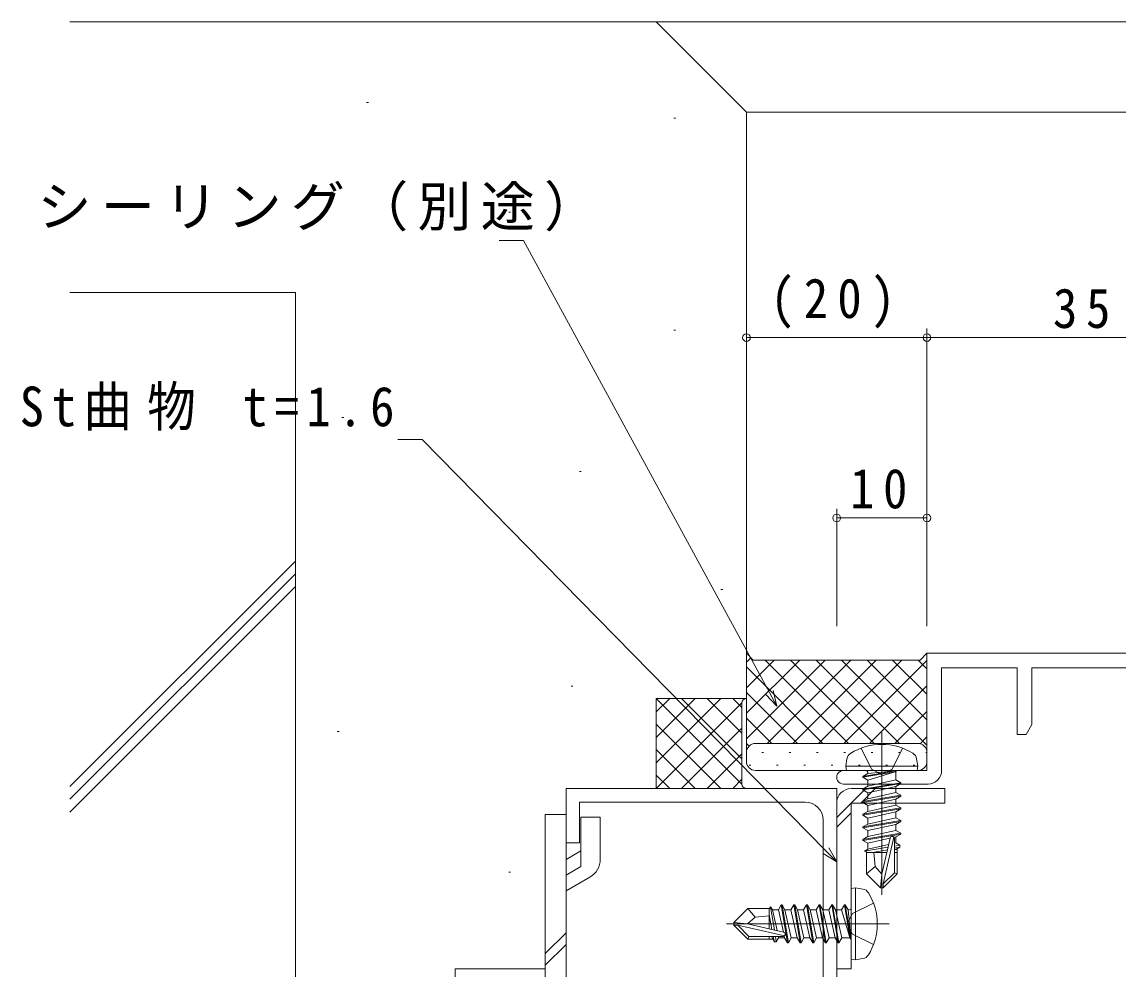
# Model space of a CAD drawing. Units: millimetres, scale not verified. Extents: x -594 to 539, y -420 to 386.
# Drawn here: x -116.3 to 5.2, y -84 to 21.1 of the extents above; entities that cross this region are included whole.
import ezdxf

# ---------------------------------------------------------------- set-up
doc = ezdxf.new("R2010")
doc.units = ezdxf.units.MM
doc.header["$LTSCALE"] = 2
doc.linetypes.add('CHAIN2', pattern=[12, 9, -1, 1, -1])
doc.linetypes.add('DASHED3', pattern=[4, 3, -1])
for name, color, linetype, lineweight in [('0-3_YKK_11', 7, 'Continuous', 9), ('0-5_YKK_12', 2, 'Continuous', 9), ('0-6_YKK_13', 4, 'Continuous', 9), ('0-8_YKK_D', 6, 'Continuous', 9), ('0-9_YSS_K', 3, 'Continuous', 9), ('0-A_YSS_KE', 3, 'Continuous', 9)]:
    doc.layers.add(name, color=color, linetype=linetype, lineweight=lineweight)
doc.styles.add('ＭＳ ゴシック', font='')
doc.styles.get('ＭＳ ゴシック').set_extended_font_data('MS Gothic')

msp = doc.modelspace()

# ---------------------------------------------------------------- linework, layer by layer
at = {"layer": '0-3_YKK_11'}
for p, q in [((-15.947, -48.934), (19.053, -48.934)), ((-15.947, -61.934), (-15.947, -48.934)), ((-14.317, -50.564), (-14.317, -61.934)), ((-5.947, -50.564), (-14.317, -50.564)), ((-5.947, -57.934), (-5.947, -50.564)), ((-4.317, -50.564), (-4.317, -56.843)), ((17.423, -50.564), (-4.317, -50.564)), ((-4.317, -56.843), (-4.947, -57.934)), ((-4.947, -57.934), (-5.947, -57.934)), ((-25.197, -61.934), (-15.947, -61.934)), ((-55.947, -63.936), (-25.947, -63.936)), ((-55.947, -69.936), (-55.947, -63.936)), ((-25.947, -63.936), (-25.947, -102.436)), ((-15.817, -63.434), (-25.197, -63.434)), ((-54.447, -65.436), (-54.447, -69.936)), ((-29.447, -65.436), (-54.447, -65.436)), ((-27.447, -120.436), (-27.447, -67.436)), ((-54.447, -69.936), (-55.947, -69.936))]:
    msp.add_line(p, q, dxfattribs=at)
for centre, radius, start, end in [((-25.197, -62.684), 0.75, 89.99998, 270), ((-15.817, -61.934), 1.5, 270, 359.99998), ((-29.447, -67.436), 2, 0, 89.99998)]:
    msp.add_arc(centre, radius, start, end, dxfattribs=at)
at = {"layer": '0-5_YKK_12'}
for p, q in [((-45.947, 21.066), (142.553, 21.066)), ((-35.947, 11.066), (142.553, 11.066))]:
    msp.add_line(p, q, dxfattribs=at)
at = {"layer": '0-6_YKK_13'}
for p, q in [((-35.197, -49.684), (-35.947, -48.934)), ((-35.947, -48.934), (-35.197, -49.684)), ((-35.947, -59.934), (-35.947, -48.934)), ((-35.449, -49.432), (-35.947, -49.929)), ((-32.873, -49.684), (-35.947, -52.758)), ((-30.045, -49.684), (-35.947, -55.586)), ((-27.216, -49.684), (-35.947, -58.415)), ((-16.697, -49.684), (-35.197, -49.684)), ((-35.197, -49.684), (-16.697, -49.684)), ((-33.889, -49.684), (-24.639, -58.934)), ((-24.388, -49.684), (-33.638, -58.934)), ((-31.06, -49.684), (-21.81, -58.934)), ((-21.559, -49.684), (-30.809, -58.934)), ((-28.232, -49.684), (-18.982, -58.934)), ((-18.731, -49.684), (-27.981, -58.934)), ((-25.404, -49.684), (-15.947, -59.141)), ((-15.947, -49.728), (-25.153, -58.934)), ((-22.575, -49.684), (-15.947, -56.313)), ((-19.747, -49.684), (-15.947, -53.484)), ((-16.918, -49.684), (-15.947, -50.656)), ((-15.947, -48.934), (-16.697, -49.684)), ((-16.697, -49.684), (-15.947, -48.934)), ((-15.947, -48.934), (-15.947, -59.934)), ((-35.947, -50.455), (-27.467, -58.934)), ((-35.947, -53.283), (-30.296, -58.934)), ((-15.947, -52.557), (-22.324, -58.934)), ((-15.947, -55.385), (-19.496, -58.934)), ((-35.947, -56.112), (-33.124, -58.934)), ((-15.947, -58.214), (-16.699, -58.966)), ((-35.947, -58.94), (-35.657, -59.23)), ((-16.947, -58.934), (-34.947, -58.934)), ((-16.947, -58.934), (-34.947, -58.934)), ((-35.947, -59.934), (-35.947, -60.934)), ((-34.047, -59.934), (-34.247, -59.934)), ((-31.017, -59.934), (-31.217, -59.934)), ((-27.987, -59.934), (-28.187, -59.934)), ((-24.957, -59.934), (-25.157, -59.934)), ((-24.947, -61.434), (-24.805, -60.632)), ((-21.927, -59.934), (-22.127, -59.934)), ((-18.897, -59.934), (-19.097, -59.934)), ((-16.947, -61.434), (-17.088, -60.632)), ((-15.947, -59.934), (-16.067, -59.934)), ((-15.947, -60.934), (-15.947, -59.934)), ((-35.462, -61.349), (-35.662, -61.349)), ((-34.947, -61.934), (-16.947, -61.934)), ((-32.432, -61.349), (-32.632, -61.349)), ((-29.402, -61.349), (-29.602, -61.349)), ((-26.372, -61.349), (-26.572, -61.349)), ((-24.947, -61.434), (-24.858, -61.934)), ((-16.947, -61.434), (-24.947, -61.434)), ((-17.035, -61.934), (-24.858, -61.934)), ((-23.342, -61.349), (-23.542, -61.349)), ((-20.312, -61.349), (-20.512, -61.349)), ((-17.282, -61.349), (-17.482, -61.349)), ((-16.947, -61.434), (-17.035, -61.934)), ((-23.047, -62.584), (-19.447, -61.984)), ((-19.447, -62.084), (-23.047, -62.684)), ((-23.047, -62.584), (-22.497, -62.267)), ((-23.047, -62.584), (-23.047, -62.684)), ((-19.447, -61.984), (-22.497, -62.267)), ((-22.497, -63.002), (-19.447, -62.084)), ((-22.497, -62.134), (-22.497, -62.267)), ((-19.397, -62.967), (-22.497, -63.667)), ((-22.497, -63.002), (-22.497, -63.667)), ((-19.447, -61.984), (-19.447, -62.084)), ((-19.397, -62.134), (-19.397, -62.967)), ((-18.847, -63.284), (-19.397, -62.967)), ((-13.947, -63.936), (-24.347, -63.936)), ((-24.33, -65.536), (-22.73, -63.936)), ((-23.268, -65.536), (-21.668, -63.936)), ((-23.047, -63.984), (-18.847, -63.284)), ((-23.047, -63.984), (-22.497, -63.667)), ((-23.047, -63.984), (-23.047, -64.084)), ((-19.397, -63.702), (-22.497, -64.402)), ((-19.397, -64.367), (-22.497, -65.067)), ((-18.847, -63.384), (-19.397, -63.702)), ((-19.397, -63.702), (-19.397, -64.367)), ((-18.847, -64.684), (-19.397, -64.367)), ((-18.847, -63.284), (-18.847, -63.384)), ((-13.947, -65.536), (-13.947, -63.936)), ((-25.947, -65.536), (-25.947, -83.936)), ((-25.947, -67.152), (-24.347, -65.552)), ((-24.347, -65.536), (-13.947, -65.536)), ((-23.047, -65.384), (-18.847, -64.684)), ((-18.847, -64.784), (-23.047, -65.484)), ((-23.047, -65.384), (-22.497, -65.067)), ((-23.047, -65.384), (-23.047, -65.484)), ((-23.047, -65.484), (-22.497, -65.802)), ((-22.497, -64.402), (-22.497, -65.067)), ((-19.397, -65.102), (-22.497, -65.802)), ((-18.847, -64.784), (-19.397, -65.102)), ((-19.397, -65.102), (-19.397, -65.767)), ((-18.847, -64.684), (-18.847, -64.784)), ((-58.247, -66.808), (-58.247, -121.063)), ((-58.247, -66.808), (-55.947, -66.808)), ((-55.947, -66.808), (-55.947, -121.063)), ((-25.947, -68.214), (-24.347, -66.614)), ((-23.047, -66.784), (-18.847, -66.084)), ((-18.847, -66.184), (-23.047, -66.884)), ((-23.047, -66.784), (-22.497, -66.467)), ((-23.047, -66.784), (-23.047, -66.884)), ((-19.397, -65.767), (-22.497, -66.467)), ((-22.497, -65.802), (-22.497, -66.467)), ((-19.397, -66.502), (-22.497, -67.202)), ((-18.847, -66.084), (-19.397, -65.767)), ((-18.847, -66.184), (-19.397, -66.502)), ((-19.397, -66.502), (-19.397, -67.167)), ((-18.847, -66.084), (-18.847, -66.184)), ((-52.147, -67.111), (-54.296, -67.111)), ((-54.296, -72.589), (-54.296, -67.111)), ((-52.148, -71.753), (-52.148, -67.111)), ((-23.047, -66.884), (-22.497, -67.202)), ((-23.047, -68.184), (-18.847, -67.484)), ((-18.847, -67.584), (-23.047, -68.284)), ((-23.047, -68.184), (-22.497, -67.867)), ((-19.397, -67.167), (-22.497, -67.867)), ((-22.497, -67.202), (-22.497, -67.867)), ((-19.397, -67.902), (-22.497, -68.602)), ((-18.847, -67.484), (-19.397, -67.167)), ((-18.847, -67.584), (-19.397, -67.902)), ((-19.397, -67.902), (-19.397, -68.567)), ((-18.847, -67.484), (-18.847, -67.584)), ((-23.047, -68.184), (-23.047, -68.284)), ((-23.047, -68.284), (-22.497, -68.602)), ((-23.047, -69.584), (-18.847, -68.884)), ((-18.847, -68.984), (-23.047, -69.684)), ((-19.397, -68.567), (-22.497, -69.267)), ((-22.497, -68.602), (-22.497, -69.267)), ((-18.847, -68.884), (-19.397, -68.567)), ((-18.847, -68.984), (-19.397, -69.302)), ((-18.847, -68.884), (-18.847, -68.984)), ((-23.047, -69.584), (-22.497, -69.267)), ((-23.047, -69.584), (-23.047, -69.684)), ((-23.047, -69.684), (-22.497, -70.002)), ((-20.268, -70.444), (-22.847, -70.869)), ((-20.042, -69.448), (-22.497, -70.002)), ((-22.497, -70.002), (-22.497, -70.667)), ((-20.201, -70.148), (-22.497, -70.667)), ((-20.037, -69.428), (-20.947, -73.428)), ((-19.615, -69.312), (-20.797, -74.51)), ((-19.397, -69.302), (-19.588, -69.345)), ((-19.397, -69.967), (-19.55, -70.001)), ((-19.547, -69.483), (-19.547, -73.26)), ((-18.947, -70.227), (-19.547, -70.325)), ((-18.947, -70.442), (-19.547, -70.559)), ((-19.397, -69.302), (-19.397, -69.967)), ((-18.947, -70.227), (-19.397, -69.967)), ((-18.947, -70.442), (-19.397, -70.702)), ((-18.947, -70.227), (-18.947, -70.442)), ((-55.948, -71.811), (-54.296, -70.857)), ((-22.847, -70.869), (-22.497, -70.667)), ((-22.647, -70.963), (-22.847, -70.869)), ((-22.647, -70.963), (-22.647, -73.384)), ((-20.402, -71.034), (-22.647, -71.034)), ((-20.329, -70.711), (-21.995, -71.034)), ((-21.692, -72.583), (-21.847, -71.034)), ((-19.397, -70.702), (-19.547, -70.736)), ((-19.247, -71.034), (-19.547, -71.034)), ((-19.247, -70.615), (-19.247, -73.384)), ((-55.948, -73.543), (-54.296, -72.589)), ((-21.692, -72.583), (-22.647, -73.384)), ((-20.947, -73.428), (-21.692, -72.583)), ((-55.948, -75.275), (-53.297, -73.745)), ((-21.097, -74.934), (-22.647, -73.384)), ((-20.947, -73.428), (-21.097, -74.934)), ((-20.947, -73.428), (-20.947, -74.934)), ((-19.547, -73.26), (-20.797, -74.51)), ((-20.797, -74.934), (-19.247, -73.384)), ((-19.247, -73.384), (-19.547, -73.26)), ((-23.847, -74.936), (-24.347, -75.024)), ((-24.347, -82.848), (-24.347, -75.024)), ((-23.847, -82.936), (-23.847, -74.936)), ((-23.847, -74.936), (-23.044, -75.077)), ((-21.097, -74.934), (-20.797, -74.934)), ((-20.797, -74.51), (-20.797, -74.934)), ((-37.347, -78.786), (-35.797, -77.236)), ((-34.995, -78.191), (-35.797, -77.236)), ((-33.376, -77.236), (-35.797, -77.236)), ((-33.447, -79.48), (-33.447, -77.236)), ((-33.376, -77.236), (-33.281, -77.036)), ((-32.856, -79.614), (-33.281, -77.036)), ((-33.281, -77.036), (-33.079, -77.386)), ((-32.561, -79.681), (-33.079, -77.386)), ((-32.414, -77.386), (-33.079, -77.386)), ((-32.097, -76.836), (-32.414, -77.386)), ((-31.86, -79.841), (-32.414, -77.386)), ((-31.997, -76.836), (-32.097, -76.836)), ((-31.397, -81.036), (-32.097, -76.836)), ((-31.997, -76.836), (-31.679, -77.386)), ((-31.997, -76.836), (-31.297, -81.036)), ((-31.014, -77.386), (-31.679, -77.386)), ((-30.979, -80.486), (-31.679, -77.386)), ((-30.697, -76.836), (-31.014, -77.386)), ((-30.314, -80.486), (-31.014, -77.386)), ((-30.597, -76.836), (-30.697, -76.836)), ((-29.997, -81.036), (-30.697, -76.836)), ((-30.597, -76.836), (-30.279, -77.386)), ((-30.597, -76.836), (-29.897, -81.036)), ((-29.614, -77.386), (-30.279, -77.386)), ((-29.579, -80.486), (-30.279, -77.386)), ((-29.297, -76.836), (-29.614, -77.386)), ((-28.914, -80.486), (-29.614, -77.386)), ((-29.197, -76.836), (-29.297, -76.836)), ((-28.597, -81.036), (-29.297, -76.836)), ((-29.197, -76.836), (-28.879, -77.386)), ((-29.197, -76.836), (-28.497, -81.036)), ((-28.214, -77.386), (-28.879, -77.386)), ((-28.179, -80.486), (-28.879, -77.386)), ((-27.897, -76.836), (-28.214, -77.386)), ((-27.514, -80.486), (-28.214, -77.386)), ((-27.797, -76.836), (-27.897, -76.836)), ((-27.197, -81.036), (-27.897, -76.836)), ((-27.797, -76.836), (-27.479, -77.386)), ((-27.797, -76.836), (-27.097, -81.036)), ((-26.814, -77.386), (-27.479, -77.386)), ((-26.779, -80.486), (-27.479, -77.386)), ((-26.114, -80.486), (-26.814, -77.386)), ((-26.397, -76.836), (-26.497, -76.836)), ((-26.397, -76.836), (-25.697, -81.036)), ((-26.397, -76.836), (-26.079, -77.386)), ((-25.414, -77.386), (-26.079, -77.386)), ((-25.379, -80.486), (-26.079, -77.386)), ((-25.414, -77.386), (-24.497, -80.436)), ((-24.497, -80.436), (-25.097, -76.836)), ((-24.997, -76.836), (-25.097, -76.836)), ((-24.997, -76.836), (-24.397, -80.436)), ((-24.997, -76.836), (-24.679, -77.386)), ((-24.397, -80.436), (-24.679, -77.386)), ((-24.547, -77.386), (-24.679, -77.386)), ((-35.84, -78.936), (-37.347, -78.786)), ((-37.347, -78.786), (-37.347, -79.086)), ((-35.84, -78.936), (-37.347, -78.936)), ((-35.84, -78.936), (-34.995, -78.191)), ((-31.84, -79.845), (-35.84, -78.936)), ((-34.995, -78.191), (-33.447, -78.036)), ((-33.123, -79.554), (-33.447, -77.887)), ((-58.247, -82.238), (-55.947, -79.937)), ((-37.347, -79.086), (-35.797, -80.636)), ((-36.922, -79.086), (-37.347, -79.086)), ((-31.724, -80.268), (-36.922, -79.086)), ((-35.672, -80.336), (-36.922, -79.086)), ((-58.247, -83.521), (-55.947, -81.221)), ((-35.797, -80.636), (-35.672, -80.336)), ((-33.028, -80.636), (-35.797, -80.636)), ((-31.895, -80.336), (-35.672, -80.336)), ((-33.447, -80.636), (-33.447, -80.336)), ((-33.114, -80.486), (-33.148, -80.336)), ((-32.854, -80.936), (-33.114, -80.486)), ((-32.854, -80.936), (-32.971, -80.336)), ((-32.639, -80.936), (-32.854, -80.936)), ((-32.639, -80.936), (-32.738, -80.336)), ((-32.639, -80.936), (-32.379, -80.486)), ((-32.379, -80.486), (-32.414, -80.333)), ((-31.714, -80.486), (-32.379, -80.486)), ((-31.714, -80.486), (-31.757, -80.294)), ((-31.397, -81.036), (-31.714, -80.486)), ((-31.297, -81.036), (-31.397, -81.036)), ((-31.297, -81.036), (-30.979, -80.486)), ((-30.314, -80.486), (-30.979, -80.486)), ((-29.997, -81.036), (-30.314, -80.486)), ((-29.897, -81.036), (-29.997, -81.036)), ((-29.897, -81.036), (-29.579, -80.486)), ((-28.914, -80.486), (-29.579, -80.486)), ((-28.597, -81.036), (-28.914, -80.486)), ((-28.497, -81.036), (-28.597, -81.036)), ((-28.497, -81.036), (-28.179, -80.486)), ((-27.514, -80.486), (-28.179, -80.486)), ((-27.197, -81.036), (-27.514, -80.486)), ((-27.097, -81.036), (-27.197, -81.036)), ((-27.097, -81.036), (-26.779, -80.486)), ((-26.114, -80.486), (-26.779, -80.486)), ((-25.797, -81.036), (-26.114, -80.486)), ((-25.697, -81.036), (-25.797, -81.036)), ((-25.697, -81.036), (-25.379, -80.486)), ((-24.547, -80.486), (-25.379, -80.486)), ((-24.397, -80.436), (-24.497, -80.436)), ((-23.847, -82.936), (-24.347, -82.848)), ((-23.847, -82.936), (-23.044, -82.794)), ((-68.247, -83.936), (-68.247, -89.436)), ((-68.247, -83.936), (-58.247, -83.936))]:
    msp.add_line(p, q, dxfattribs=at)
at = {"layer": '0-6_YKK_13', "linetype": 'CHAIN2'}
for p, q in [((-20.947, -57.734), (-20.947, -76.044)), ((-20.147, -78.936), (-38.456, -78.936))]:
    msp.add_line(p, q, dxfattribs=at)
at = {"layer": '0-6_YKK_13', "linetype": 'DASHED3'}
for p, q in [((-23.247, -59.455), (-22.092, -61.771)), ((-18.647, -59.455), (-19.802, -61.771)), ((-22.092, -61.771), (-20.947, -62.38)), ((-19.802, -61.771), (-20.947, -62.38)), ((-21.867, -76.636), (-24.184, -77.791)), ((-24.184, -77.791), (-24.793, -78.936)), ((-24.184, -80.081), (-24.793, -78.936)), ((-21.867, -81.236), (-24.184, -80.081))]:
    msp.add_line(p, q, dxfattribs=at)
at = {"layer": '0-6_YKK_13'}
for points in [[(-23.047, -62.584), (-23.047, -62.684), (-22.497, -63.002)], [(-18.847, -63.384), (-23.047, -64.084), (-22.497, -64.402)], [(-24.347, -65.536), (-24.347, -83.936), (-25.947, -83.936)], [(-25.797, -81.036), (-26.497, -76.836), (-26.814, -77.386)], [(-24.997, -76.836), (-25.097, -76.836), (-25.414, -77.386)]]:
    msp.add_lwpolyline(points, dxfattribs=at)
for centre, radius, start, end in [((-34.947, -59.934), 1, 90, 180), ((-34.947, -59.934), 1, 90, 180), ((-20.947, -65.534), 6.5, 57.94411, 122.05588), ((-16.947, -59.934), 1, 0, 90), ((-16.947, -59.934), 1, 0, 90), ((-23.919, -60.788), 0.9, 122.05588, 170), ((-17.974, -60.788), 0.9, 10, 57.94411), ((-34.947, -60.934), 1, 180, 270), ((-22.697, -62.134), 0.2, 0, 90), ((-19.197, -62.134), 0.2, 90, 180), ((-16.947, -60.934), 1, 270, 0), ((-24.347, -65.536), 1.6, 90, 180), ((-19.795, -69.483), 0.248, 0, 167.19095), ((-54.448, -71.753), 2.3, 300.00252, 0.00227), ((-23.2, -75.964), 0.9, 32.05588, 80), ((-27.947, -78.936), 6.5, 327.94411, 32.05588), ((-24.547, -77.186), 0.2, 270, 0), ((-31.895, -80.087), 0.248, 270, 77.19095), ((-24.547, -80.686), 0.2, 0, 90), ((-23.2, -81.908), 0.9, 280, 327.94411)]:
    msp.add_arc(centre, radius, start, end, dxfattribs=at)
at = {"layer": '0-8_YKK_D'}
for p, q in [((-60.644, -3.165), (-63.344, -3.165)), ((-33.397, -53.287), (-60.644, -3.165)), ((-35.947, -45.934), (-35.947, -12.934)), ((-15.947, -45.934), (-15.947, -12.934)), ((-15.947, -45.934), (-15.947, -12.934)), ((-15.947, -13.934), (-35.947, -13.934)), ((19.053, -13.934), (-15.947, -13.934)), ((-71.887, -25.244), (-74.587, -25.244)), ((-27.137, -70.834), (-71.887, -25.244)), ((-25.947, -45.934), (-25.947, -32.934)), ((-15.947, -33.934), (-25.947, -33.934)), ((-15.947, -45.934), (-15.947, -32.934)), ((-32.585, -54.781), (-33.397, -53.287)), ((-32.997, -53.07), (-32.585, -54.781)), ((-32.585, -54.781), (-33.797, -53.505)), ((-25.947, -72.047), (-27.463, -71.153)), ((-25.947, -72.047), (-27.137, -70.834)), ((-26.812, -70.515), (-25.947, -72.047))]:
    msp.add_line(p, q, dxfattribs=at)
for centre in [(-35.947, -13.934), (-15.947, -13.934), (-15.947, -13.934), (-25.947, -33.934), (-15.947, -33.934)]:
    msp.add_circle(centre, 0.425, dxfattribs=at)
at = {"layer": '0-9_YSS_K'}
for p, q in [((-77.856, 12.143), (-78.056, 12.143)), ((-43.802, 10.41), (-44.002, 10.41)), ((-96.147, 1.691), (-96.347, 1.691)), ((-62.092, -0.042), (-62.292, -0.042)), ((-43.802, -13.106), (-44.002, -13.106)), ((-80.582, -22.785), (-80.782, -22.785)), ((-54.254, -28.784), (-54.454, -28.784)), ((-110.947, -63.709), (-85.947, -38.709)), ((-110.947, -65.123), (-85.947, -40.123)), ((-110.947, -66.537), (-85.947, -41.537)), ((-38.576, -41.848), (-38.776, -41.848)), ((-55.177, -52.57), (-55.377, -52.57)), ((-45.947, -55.434), (-44.447, -53.934)), ((-45.947, -61.091), (-38.79, -53.934)), ((-45.947, -58.263), (-41.618, -53.934)), ((-36.446, -63.449), (-45.947, -53.949)), ((-45.947, -63.92), (-36.446, -54.419)), ((-36.447, -60.621), (-43.133, -53.934)), ((-36.447, -57.792), (-40.304, -53.934)), ((-36.447, -54.964), (-37.476, -53.934)), ((-36.447, -54.434), (-36.447, -63.434)), ((-38.79, -63.934), (-45.947, -56.777)), ((-81.104, -57.625), (-81.304, -57.625)), ((-43.133, -63.934), (-36.447, -57.248)), ((-41.618, -63.934), (-45.947, -59.606)), ((-40.304, -63.934), (-36.447, -60.077)), ((-44.447, -63.934), (-45.947, -62.434)), ((-37.476, -63.934), (-36.447, -62.905)), ((-62.092, -73.203), (-62.292, -73.203))]:
    msp.add_line(p, q, dxfattribs=at)
for centre, start, end in [((-35.947, -54.434), 90, 180), ((-35.947, -63.434), 180, 270)]:
    msp.add_arc(centre, 0.5, start, end, dxfattribs=at)
at = {"layer": '0-A_YSS_KE'}
for p, q in [((-110.947, 21.066), (-45.947, 21.066)), ((-35.947, 11.066), (-45.947, 21.066)), ((-35.947, -53.934), (-35.947, 11.066)), ((-110.947, -8.934), (-85.947, -8.934)), ((-85.947, -128.934), (-85.947, -8.934)), ((-45.947, -53.934), (-35.947, -53.934)), ((-45.947, -63.934), (-45.947, -53.934))]:
    msp.add_line(p, q, dxfattribs=at)

# ---------------------------------------------------------------- texts
at = {"layer": '0-8_YKK_D', "color": 7, "char_height": 4.399, "attachment_point": 7, "style": 'ＭＳ ゴシック'}
for s, insert in [('\\T1.17;シーリング（別途）', (-114.544, -2.165)), ('\\T1.38;\\W0.9;(20)', (-33.307, -12.934)), ('\\T1.36;\\W0.9;35', (-1.967, -12.934)), ('\\T1.31;\\W0.9;St曲物\\~t=1.6', (-116.507, -24.244)), ('\\T1.36;\\W0.9;10', (-24.467, -32.934))]:
    msp.add_mtext(s, dxfattribs=dict(at, insert=insert))

doc.saveas('drawing.dxf')
